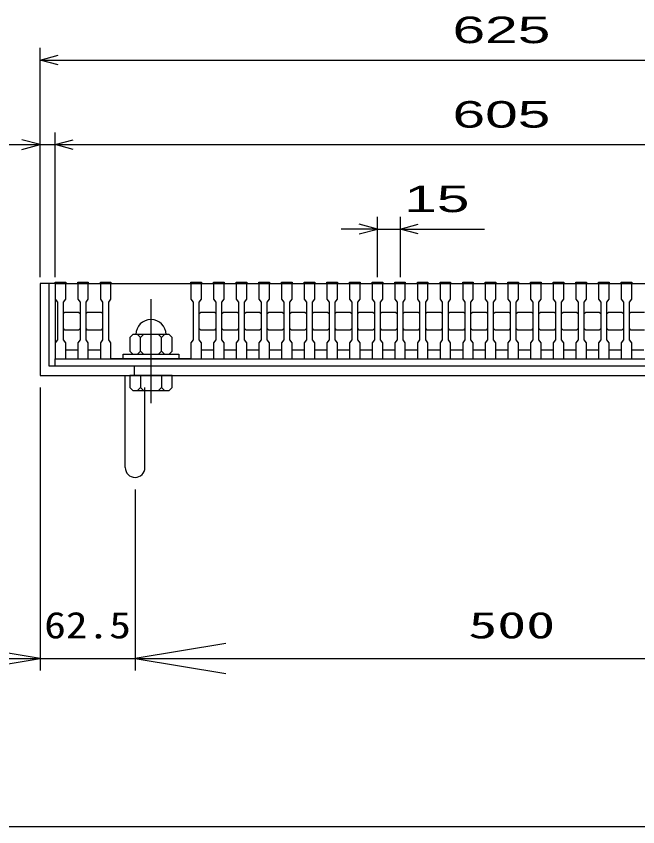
# Model space of a CAD drawing. Units: millimetres, scale not verified. Extents: x 0 to 2841, y 2 to 1871.
# Drawn here: x 447 to 859, y 111 to 648 of the extents above; entities that cross this region are included whole.
import ezdxf
from ezdxf.enums import TextEntityAlignment as Align

# ---------------------------------------------------------------- set-up
doc = ezdxf.new("R2010")
doc.units = ezdxf.units.MM
doc.header["$LTSCALE"] = 8
doc.linetypes.add('CHAIN', pattern=[18.5, 12, -1.5, 3.5, -1.5])
for name, color, linetype, lineweight in [('0_2', 150, 'Continuous', 25), ('16', 3, 'Continuous', 25), ('19', 6, 'Continuous', 25), ('22', 4, 'Continuous', 25)]:
    doc.layers.add(name, color=color, linetype=linetype, lineweight=lineweight)
doc.styles.add('ベクトル', font='')
doc.styles.add('ＭＳ ゴシック', font='')
doc.styles.get('ベクトル').set_extended_font_data('ベクトル')
doc.styles.get('ＭＳ ゴシック').set_extended_font_data('MS Gothic')

# ---------------------------------------------------------------- blocks, each defined once
blk = doc.blocks.new('open_arrow')
at = {"color": 0, "linetype": 'Continuous', "lineweight": -2}
blk.add_lwpolyline([(7.5, 1.25), (0, 0), (7.5, -1.25)], dxfattribs=at)

msp = doc.modelspace()

# ---------------------------------------------------------------- linework, layer by layer
at = {"layer": '0_2', "color": 6}
for p, q in [((519.5, 348.89), (519.5, 410)), ((519.5, 348.89), (519.5, 410)), ((532.5, 348.89), (532.5, 402)), ((532.5, 348.89), (532.5, 400))]:
    msp.add_line(p, q, dxfattribs=at)
at = {"layer": '0_2', "color": 4}
for p, q in [((463, 402), (463, 214.39)), ((526, 334.39), (526, 214.39)), ((526, 334.39), (526, 214.39)), ((423, 222.39), (526, 222.39)), ((526, 222.39), (1025, 222.39))]:
    msp.add_line(p, q, dxfattribs=at)
at = {"layer": '0_2'}
msp.add_line((2840.8, 110.8), (72.8, 110.8), dxfattribs=at)
at = {"layer": '0_2', "color": 6}
msp.add_arc((526, 348.89), 6.5, 180, 0, dxfattribs=at)
msp.add_arc((526, 348.89), 6.5, 180, 0, dxfattribs=at)
at = {"layer": '16'}
for p, q in [((473, 471), (473, 471.7)), ((473, 471.7), (480, 471.7)), ((473, 471), (473, 460.5)), ((480, 471), (473, 471)), ((473, 471), (473, 427)), ((473, 471), (1078, 471)), ((480, 471.7), (480, 471)), ((480, 460.5), (480, 471)), ((488, 471), (488, 471.7)), ((488, 471.7), (495, 471.7)), ((488, 471), (488, 460.5)), ((495, 471), (488, 471)), ((495, 471.7), (495, 471)), ((495, 460.5), (495, 471)), ((503, 471), (503, 471.7)), ((503, 471.7), (510, 471.7)), ((503, 471), (503, 460.5)), ((510, 471), (503, 471)), ((510, 471.7), (510, 471)), ((510, 460.5), (510, 471)), ((510, 471), (563, 471)), ((563, 471), (563, 471.7)), ((563, 471.7), (570, 471.7)), ((563, 471), (563, 460.5)), ((570, 471), (563, 471)), ((570, 471.7), (570, 471)), ((570, 460.5), (570, 471)), ((578, 471), (578, 471.7)), ((578, 471.7), (585, 471.7)), ((578, 471), (578, 460.5)), ((585, 471), (578, 471)), ((585, 471.7), (585, 471)), ((585, 460.5), (585, 471)), ((593, 471), (593, 471.7)), ((593, 471.7), (600, 471.7)), ((593, 471), (593, 460.5)), ((600, 471), (593, 471)), ((600, 471.7), (600, 471)), ((600, 460.5), (600, 471)), ((608, 471), (608, 471.7)), ((608, 471.7), (615, 471.7)), ((608, 471), (608, 460.5)), ((615, 471), (608, 471)), ((615, 471.7), (615, 471)), ((615, 460.5), (615, 471)), ((623, 471), (623, 471.7)), ((623, 471.7), (630, 471.7)), ((623, 471), (623, 460.5)), ((630, 471), (623, 471)), ((630, 471.7), (630, 471)), ((630, 460.5), (630, 471)), ((638, 471), (638, 471.7)), ((638, 471.7), (645, 471.7)), ((638, 471), (638, 460.5)), ((645, 471), (638, 471)), ((645, 471.7), (645, 471)), ((645, 460.5), (645, 471)), ((653, 471), (653, 471.7)), ((653, 471.7), (660, 471.7)), ((653, 471), (653, 460.5)), ((660, 471), (653, 471)), ((660, 471.7), (660, 471)), ((660, 460.5), (660, 471)), ((668, 471), (668, 471.7)), ((668, 471.7), (675, 471.7)), ((668, 471), (668, 460.5)), ((675, 471), (668, 471)), ((675, 471.7), (675, 471)), ((675, 460.5), (675, 471)), ((683, 471), (683, 471.7)), ((683, 471.7), (690, 471.7)), ((683, 471), (683, 460.5)), ((690, 471), (683, 471)), ((690, 471.7), (690, 471)), ((690, 460.5), (690, 471)), ((698, 471), (698, 471.7)), ((698, 471.7), (705, 471.7)), ((698, 471), (698, 460.5)), ((705, 471), (698, 471)), ((705, 471.7), (705, 471)), ((705, 460.5), (705, 471)), ((713, 471), (713, 471.7)), ((713, 471.7), (720, 471.7)), ((713, 471), (713, 460.5)), ((720, 471), (713, 471)), ((720, 471.7), (720, 471)), ((720, 460.5), (720, 471)), ((728, 471), (728, 471.7)), ((728, 471.7), (735, 471.7)), ((728, 471), (728, 460.5)), ((735, 471), (728, 471)), ((735, 471.7), (735, 471)), ((735, 460.5), (735, 471)), ((743, 471), (743, 471.7)), ((743, 471.7), (750, 471.7)), ((743, 471), (743, 460.5)), ((750, 471), (743, 471)), ((750, 471.7), (750, 471)), ((750, 460.5), (750, 471)), ((758, 471), (758, 471.7)), ((758, 471.7), (765, 471.7)), ((758, 471), (758, 460.5)), ((765, 471), (758, 471)), ((765, 471.7), (765, 471)), ((765, 460.5), (765, 471)), ((773, 471), (773, 471.7)), ((773, 471.7), (780, 471.7)), ((773, 471), (773, 460.5)), ((780, 471), (773, 471)), ((780, 471.7), (780, 471)), ((780, 460.5), (780, 471)), ((788, 471), (788, 471.7)), ((788, 471.7), (795, 471.7)), ((788, 471), (788, 460.5)), ((795, 471), (788, 471)), ((795, 471.7), (795, 471)), ((795, 460.5), (795, 471)), ((803, 471), (803, 471.7)), ((803, 471.7), (810, 471.7)), ((803, 471), (803, 460.5)), ((810, 471), (803, 471)), ((810, 471.7), (810, 471)), ((810, 460.5), (810, 471)), ((818, 471), (818, 471.7)), ((818, 471.7), (825, 471.7)), ((818, 471), (818, 460.5)), ((825, 471), (818, 471)), ((825, 471.7), (825, 471)), ((825, 460.5), (825, 471)), ((833, 471), (833, 471.7)), ((833, 471.7), (840, 471.7)), ((833, 471), (833, 460.5)), ((840, 471), (833, 471)), ((840, 471.7), (840, 471)), ((840, 460.5), (840, 471)), ((848, 471), (848, 471.7)), ((848, 471.7), (855, 471.7)), ((848, 471), (848, 460.5)), ((855, 471), (848, 471)), ((855, 471.7), (855, 471)), ((855, 460.5), (855, 471)), ((473, 460.5), (474.5, 458.5)), ((474.5, 458.5), (474.5, 433.5)), ((478.5, 458.5), (480, 460.5)), ((478.5, 433.5), (478.5, 458.5)), ((488, 460.5), (489.5, 458.5)), ((489.5, 458.5), (489.5, 433.5)), ((493.5, 458.5), (495, 460.5)), ((493.5, 433.5), (493.5, 458.5)), ((503, 460.5), (504.5, 458.5)), ((504.5, 458.5), (504.5, 433.5)), ((508.5, 458.5), (510, 460.5)), ((508.5, 433.5), (508.5, 458.5)), ((563, 460.5), (564.5, 458.5)), ((564.5, 458.5), (564.5, 433.5)), ((568.5, 458.5), (570, 460.5)), ((568.5, 433.5), (568.5, 458.5)), ((578, 460.5), (579.5, 458.5)), ((579.5, 458.5), (579.5, 433.5)), ((583.5, 458.5), (585, 460.5)), ((583.5, 433.5), (583.5, 458.5)), ((593, 460.5), (594.5, 458.5)), ((594.5, 458.5), (594.5, 433.5)), ((598.5, 458.5), (600, 460.5)), ((598.5, 433.5), (598.5, 458.5)), ((608, 460.5), (609.5, 458.5)), ((609.5, 458.5), (609.5, 433.5)), ((613.5, 458.5), (615, 460.5)), ((613.5, 433.5), (613.5, 458.5)), ((623, 460.5), (624.5, 458.5)), ((624.5, 458.5), (624.5, 433.5)), ((628.5, 458.5), (630, 460.5)), ((628.5, 433.5), (628.5, 458.5)), ((638, 460.5), (639.5, 458.5)), ((639.5, 458.5), (639.5, 433.5)), ((643.5, 458.5), (645, 460.5)), ((643.5, 433.5), (643.5, 458.5)), ((653, 460.5), (654.5, 458.5)), ((654.5, 458.5), (654.5, 433.5)), ((658.5, 458.5), (660, 460.5)), ((658.5, 433.5), (658.5, 458.5)), ((668, 460.5), (669.5, 458.5)), ((669.5, 458.5), (669.5, 433.5)), ((673.5, 458.5), (675, 460.5)), ((673.5, 433.5), (673.5, 458.5)), ((683, 460.5), (684.5, 458.5)), ((684.5, 458.5), (684.5, 433.5)), ((688.5, 458.5), (690, 460.5)), ((688.5, 433.5), (688.5, 458.5)), ((698, 460.5), (699.5, 458.5)), ((699.5, 458.5), (699.5, 433.5)), ((703.5, 458.5), (705, 460.5)), ((703.5, 433.5), (703.5, 458.5)), ((713, 460.5), (714.5, 458.5)), ((714.5, 458.5), (714.5, 433.5)), ((718.5, 458.5), (720, 460.5)), ((718.5, 433.5), (718.5, 458.5)), ((728, 460.5), (729.5, 458.5)), ((729.5, 458.5), (729.5, 433.5)), ((733.5, 458.5), (735, 460.5)), ((733.5, 433.5), (733.5, 458.5)), ((743, 460.5), (744.5, 458.5)), ((744.5, 458.5), (744.5, 433.5)), ((748.5, 458.5), (750, 460.5)), ((748.5, 433.5), (748.5, 458.5)), ((758, 460.5), (759.5, 458.5)), ((759.5, 458.5), (759.5, 433.5)), ((763.5, 458.5), (765, 460.5)), ((763.5, 433.5), (763.5, 458.5)), ((773, 460.5), (774.5, 458.5)), ((774.5, 458.5), (774.5, 433.5)), ((778.5, 458.5), (780, 460.5)), ((778.5, 433.5), (778.5, 458.5)), ((788, 460.5), (789.5, 458.5)), ((789.5, 458.5), (789.5, 433.5)), ((793.5, 458.5), (795, 460.5)), ((793.5, 433.5), (793.5, 458.5)), ((803, 460.5), (804.5, 458.5)), ((804.5, 458.5), (804.5, 433.5)), ((808.5, 458.5), (810, 460.5)), ((808.5, 433.5), (808.5, 458.5)), ((818, 460.5), (819.5, 458.5)), ((819.5, 458.5), (819.5, 433.5)), ((823.5, 458.5), (825, 460.5)), ((823.5, 433.5), (823.5, 458.5)), ((833, 460.5), (834.5, 458.5)), ((834.5, 458.5), (834.5, 433.5)), ((838.5, 458.5), (840, 460.5)), ((838.5, 433.5), (838.5, 458.5)), ((848, 460.5), (849.5, 458.5)), ((849.5, 458.5), (849.5, 433.5)), ((853.5, 458.5), (855, 460.5)), ((853.5, 433.5), (853.5, 458.5)), ((478.5, 451), (479.5, 452)), ((479.5, 452), (488.5, 452)), ((488.5, 452), (489.5, 451)), ((493.5, 451), (494.5, 452)), ((494.5, 452), (503.5, 452)), ((503.5, 452), (504.5, 451)), ((568.5, 451), (569.5, 452)), ((569.5, 452), (578.5, 452)), ((578.5, 452), (579.5, 451)), ((583.5, 451), (584.5, 452)), ((584.5, 452), (593.5, 452)), ((593.5, 452), (594.5, 451)), ((598.5, 451), (599.5, 452)), ((599.5, 452), (608.5, 452)), ((608.5, 452), (609.5, 451)), ((613.5, 451), (614.5, 452)), ((614.5, 452), (623.5, 452)), ((623.5, 452), (624.5, 451)), ((628.5, 451), (629.5, 452)), ((629.5, 452), (638.5, 452)), ((638.5, 452), (639.5, 451)), ((643.5, 451), (644.5, 452)), ((644.5, 452), (653.5, 452)), ((653.5, 452), (654.5, 451)), ((658.5, 451), (659.5, 452)), ((659.5, 452), (668.5, 452)), ((668.5, 452), (669.5, 451)), ((673.5, 451), (674.5, 452)), ((674.5, 452), (683.5, 452)), ((683.5, 452), (684.5, 451)), ((688.5, 451), (689.5, 452)), ((689.5, 452), (698.5, 452)), ((698.5, 452), (699.5, 451)), ((703.5, 451), (704.5, 452)), ((704.5, 452), (713.5, 452)), ((713.5, 452), (714.5, 451)), ((718.5, 451), (719.5, 452)), ((719.5, 452), (728.5, 452)), ((728.5, 452), (729.5, 451)), ((733.5, 451), (734.5, 452)), ((734.5, 452), (743.5, 452)), ((743.5, 452), (744.5, 451)), ((748.5, 451), (749.5, 452)), ((749.5, 452), (758.5, 452)), ((758.5, 452), (759.5, 451)), ((763.5, 451), (764.5, 452)), ((764.5, 452), (773.5, 452)), ((773.5, 452), (774.5, 451)), ((778.5, 451), (779.5, 452)), ((779.5, 452), (788.5, 452)), ((788.5, 452), (789.5, 451)), ((793.5, 451), (794.5, 452)), ((794.5, 452), (803.5, 452)), ((803.5, 452), (804.5, 451)), ((808.5, 451), (809.5, 452)), ((809.5, 452), (818.5, 452)), ((818.5, 452), (819.5, 451)), ((823.5, 451), (824.5, 452)), ((824.5, 452), (833.5, 452)), ((833.5, 452), (834.5, 451)), ((838.5, 451), (839.5, 452)), ((839.5, 452), (848.5, 452)), ((848.5, 452), (849.5, 451)), ((853.5, 451), (854.5, 452)), ((854.5, 452), (863.5, 452)), ((479.5, 440), (478.5, 441)), ((489.5, 441), (488.5, 440)), ((494.5, 440), (493.5, 441)), ((504.5, 441), (503.5, 440)), ((569.5, 440), (568.5, 441)), ((579.5, 441), (578.5, 440)), ((584.5, 440), (583.5, 441)), ((594.5, 441), (593.5, 440)), ((599.5, 440), (598.5, 441)), ((609.5, 441), (608.5, 440)), ((614.5, 440), (613.5, 441)), ((624.5, 441), (623.5, 440)), ((629.5, 440), (628.5, 441)), ((639.5, 441), (638.5, 440)), ((644.5, 440), (643.5, 441)), ((654.5, 441), (653.5, 440)), ((659.5, 440), (658.5, 441)), ((669.5, 441), (668.5, 440)), ((674.5, 440), (673.5, 441)), ((684.5, 441), (683.5, 440)), ((689.5, 440), (688.5, 441)), ((699.5, 441), (698.5, 440)), ((704.5, 440), (703.5, 441)), ((714.5, 441), (713.5, 440)), ((719.5, 440), (718.5, 441)), ((729.5, 441), (728.5, 440)), ((734.5, 440), (733.5, 441)), ((744.5, 441), (743.5, 440)), ((749.5, 440), (748.5, 441)), ((759.5, 441), (758.5, 440)), ((764.5, 440), (763.5, 441)), ((774.5, 441), (773.5, 440)), ((779.5, 440), (778.5, 441)), ((789.5, 441), (788.5, 440)), ((794.5, 440), (793.5, 441)), ((804.5, 441), (803.5, 440)), ((809.5, 440), (808.5, 441)), ((819.5, 441), (818.5, 440)), ((824.5, 440), (823.5, 441)), ((834.5, 441), (833.5, 440)), ((839.5, 440), (838.5, 441)), ((849.5, 441), (848.5, 440)), ((854.5, 440), (853.5, 441)), ((488.5, 440), (479.5, 440)), ((503.5, 440), (494.5, 440)), ((524.5, 437), (522.5, 435)), ((548.5, 437), (524.5, 437)), ((529.5, 435), (527.5, 437)), ((531.5, 437), (529.5, 435)), ((543.5, 435), (541.5, 437)), ((545.5, 437), (543.5, 435)), ((550.5, 435), (548.5, 437)), ((578.5, 440), (569.5, 440)), ((593.5, 440), (584.5, 440)), ((608.5, 440), (599.5, 440)), ((623.5, 440), (614.5, 440)), ((638.5, 440), (629.5, 440)), ((653.5, 440), (644.5, 440)), ((668.5, 440), (659.5, 440)), ((683.5, 440), (674.5, 440)), ((698.5, 440), (689.5, 440)), ((713.5, 440), (704.5, 440)), ((728.5, 440), (719.5, 440)), ((743.5, 440), (734.5, 440)), ((758.5, 440), (749.5, 440)), ((773.5, 440), (764.5, 440)), ((788.5, 440), (779.5, 440)), ((803.5, 440), (794.5, 440)), ((818.5, 440), (809.5, 440)), ((833.5, 440), (824.5, 440)), ((848.5, 440), (839.5, 440)), ((863.5, 440), (854.5, 440)), ((474.5, 433.5), (473, 431.5)), ((473, 431.5), (473, 421)), ((480, 431.5), (478.5, 433.5)), ((480, 421), (480, 431.5)), ((489.5, 433.5), (488, 431.5)), ((488, 431.5), (488, 421)), ((495, 431.5), (493.5, 433.5)), ((495, 421), (495, 431.5)), ((504.5, 433.5), (503, 431.5)), ((503, 431.5), (503, 421)), ((510, 431.5), (508.5, 433.5)), ((510, 421), (510, 431.5)), ((522.5, 435), (522.5, 426)), ((529.5, 426), (529.5, 435)), ((543.5, 426), (543.5, 435)), ((550.5, 426), (550.5, 435)), ((564.5, 433.5), (563, 431.5)), ((563, 431.5), (563, 421)), ((570, 431.5), (568.5, 433.5)), ((570, 421), (570, 431.5)), ((579.5, 433.5), (578, 431.5)), ((578, 431.5), (578, 421)), ((585, 431.5), (583.5, 433.5)), ((585, 421), (585, 431.5)), ((594.5, 433.5), (593, 431.5)), ((593, 431.5), (593, 421)), ((600, 431.5), (598.5, 433.5)), ((600, 421), (600, 431.5)), ((609.5, 433.5), (608, 431.5)), ((608, 431.5), (608, 421)), ((615, 431.5), (613.5, 433.5)), ((615, 421), (615, 431.5)), ((624.5, 433.5), (623, 431.5)), ((623, 431.5), (623, 421)), ((630, 431.5), (628.5, 433.5)), ((630, 421), (630, 431.5)), ((639.5, 433.5), (638, 431.5)), ((638, 431.5), (638, 421)), ((645, 431.5), (643.5, 433.5)), ((645, 421), (645, 431.5)), ((654.5, 433.5), (653, 431.5)), ((653, 431.5), (653, 421)), ((660, 431.5), (658.5, 433.5)), ((660, 421), (660, 431.5)), ((669.5, 433.5), (668, 431.5)), ((668, 431.5), (668, 421)), ((675, 431.5), (673.5, 433.5)), ((675, 421), (675, 431.5)), ((684.5, 433.5), (683, 431.5)), ((683, 431.5), (683, 421)), ((690, 431.5), (688.5, 433.5)), ((690, 421), (690, 431.5)), ((699.5, 433.5), (698, 431.5)), ((698, 431.5), (698, 421)), ((705, 431.5), (703.5, 433.5)), ((705, 421), (705, 431.5)), ((714.5, 433.5), (713, 431.5)), ((713, 431.5), (713, 421)), ((720, 431.5), (718.5, 433.5)), ((720, 421), (720, 431.5)), ((729.5, 433.5), (728, 431.5)), ((728, 431.5), (728, 421)), ((735, 431.5), (733.5, 433.5)), ((735, 421), (735, 431.5)), ((744.5, 433.5), (743, 431.5)), ((743, 431.5), (743, 421)), ((750, 431.5), (748.5, 433.5)), ((750, 421), (750, 431.5)), ((759.5, 433.5), (758, 431.5)), ((758, 431.5), (758, 421)), ((765, 431.5), (763.5, 433.5)), ((765, 421), (765, 431.5)), ((774.5, 433.5), (773, 431.5)), ((773, 431.5), (773, 421)), ((780, 431.5), (778.5, 433.5)), ((780, 421), (780, 431.5)), ((789.5, 433.5), (788, 431.5)), ((788, 431.5), (788, 421)), ((795, 431.5), (793.5, 433.5)), ((795, 421), (795, 431.5)), ((804.5, 433.5), (803, 431.5)), ((803, 431.5), (803, 421)), ((810, 431.5), (808.5, 433.5)), ((810, 421), (810, 431.5)), ((819.5, 433.5), (818, 431.5)), ((818, 431.5), (818, 421)), ((825, 431.5), (823.5, 433.5)), ((825, 421), (825, 431.5)), ((834.5, 433.5), (833, 431.5)), ((833, 431.5), (833, 421)), ((840, 431.5), (838.5, 433.5)), ((840, 421), (840, 431.5)), ((849.5, 433.5), (848, 431.5)), ((848, 431.5), (848, 421)), ((855, 431.5), (853.5, 433.5)), ((855, 421), (855, 431.5)), ((480, 427), (488, 427)), ((495, 427), (503, 427)), ((522.5, 426), (524.5, 424)), ((527.5, 424), (529.5, 426)), ((529.5, 426), (531.5, 424)), ((541.5, 424), (543.5, 426)), ((543.5, 426), (545.5, 424)), ((548.5, 424), (550.5, 426)), ((570, 427), (578, 427)), ((585, 427), (593, 427)), ((600, 427), (608, 427)), ((615, 427), (623, 427)), ((630, 427), (638, 427)), ((645, 427), (653, 427)), ((660, 427), (668, 427)), ((675, 427), (683, 427)), ((690, 427), (698, 427)), ((705, 427), (713, 427)), ((720, 427), (728, 427)), ((735, 427), (743, 427)), ((750, 427), (758, 427)), ((765, 427), (773, 427)), ((780, 427), (788, 427)), ((795, 427), (803, 427)), ((810, 427), (818, 427)), ((825, 427), (833, 427)), ((840, 427), (848, 427)), ((855, 427), (863, 427)), ((473, 421), (480, 421)), ((473, 421), (1078, 421)), ((473, 416), (473, 421)), ((488, 421), (495, 421)), ((503, 421), (510, 421)), ((563, 421), (510, 421)), ((518, 421), (518, 424)), ((518, 424), (555, 424)), ((555, 421), (518, 421)), ((555, 424), (555, 421)), ((563, 421), (570, 421)), ((578, 421), (585, 421)), ((593, 421), (600, 421)), ((608, 421), (615, 421)), ((623, 421), (630, 421)), ((638, 421), (645, 421)), ((653, 421), (660, 421)), ((668, 421), (675, 421)), ((683, 421), (690, 421)), ((698, 421), (705, 421)), ((713, 421), (720, 421)), ((728, 421), (735, 421)), ((743, 421), (750, 421)), ((758, 421), (765, 421)), ((773, 421), (780, 421)), ((788, 421), (795, 421)), ((803, 421), (810, 421)), ((818, 421), (825, 421)), ((833, 421), (840, 421)), ((848, 421), (855, 421)), ((1078, 416), (473, 416))]:
    msp.add_line(p, q, dxfattribs=at)
at = {"layer": '16', "linetype": 'CHAIN'}
msp.add_line((536.5, 460.6), (536.5, 391.6), dxfattribs=at)
at = {"layer": '16'}
msp.add_arc((536.5, 437), 10, 0, 180, dxfattribs=at)
at = {"layer": '19'}
for p, q in [((473, 471), (463, 471)), ((463, 471), (463, 410)), ((469, 416), (469, 471)), ((1082, 416), (469, 416)), ((525.5, 410), (525.5, 416)), ((463, 410), (1088, 410)), ((519.5, 348.89), (519.5, 410)), ((522.5, 410), (522.5, 402)), ((550.5, 410), (522.5, 410)), ((529.5, 410), (529.5, 402)), ((543.5, 410), (543.5, 402)), ((550.5, 402), (550.5, 410)), ((522.5, 402), (524.5, 400)), ((524.5, 400), (548.5, 400)), ((529.5, 402), (527.5, 400)), ((531.5, 400), (529.5, 402)), ((532.5, 348.89), (532.5, 400)), ((543.5, 402), (541.5, 400)), ((545.5, 400), (543.5, 402)), ((548.5, 400), (550.5, 402))]:
    msp.add_line(p, q, dxfattribs=at)
msp.add_arc((526, 348.89), 6.5, 180, 0, dxfattribs=at)
at = {"layer": '22'}
for p, q in [((463, 475), (463, 627)), ((463, 619), (475, 622.2)), ((475, 615.8), (463, 619)), ((463, 619), (1088, 619)), ((463, 475), (463, 571)), ((473, 475), (473, 571)), ((463, 563), (451, 566.2)), ((473, 563), (485, 566.2)), ((407, 563), (463, 563)), ((451, 559.8), (463, 563)), ((463, 563), (473, 563)), ((485, 559.8), (473, 563)), ((473, 563), (1078, 563)), ((686.5, 475), (686.5, 515)), ((701.5, 515), (701.5, 475)), ((686.5, 507), (662.5, 507)), ((686.5, 507), (674.5, 510.2)), ((674.5, 503.8), (686.5, 507)), ((686.5, 507), (701.5, 507)), ((701.5, 507), (713.5, 510.2)), ((713.5, 503.8), (701.5, 507)), ((701.5, 507), (757.5, 507))]:
    msp.add_line(p, q, dxfattribs=at)

# ---------------------------------------------------------------- block references
at = {"layer": '0_2', "color": 4, "xscale": 8, "yscale": 8, "rotation": 180}
msp.add_blockref('open_arrow', (463, 222.39), dxfattribs=at)
at = {"layer": '0_2', "color": 4, "xscale": 8, "yscale": 8}
msp.add_blockref('open_arrow', (526, 222.39), dxfattribs=at)

# ---------------------------------------------------------------- texts
at = {"layer": '0_2', "color": 4, "style": 'ＭＳ ゴシック'}
for s, width, p in [('62.5', 1.2, (494.5, 230.39)), ('500', 1.6, (775.5, 230.39))]:
    msp.add_text(s, height=17.6, dxfattribs=dict(at, width=width)).set_placement(p, align=Align.BOTTOM_CENTER)
at = {"layer": '22', "color": 2, "style": 'ベクトル', "width": 1.65}
for s, p in [(' 625 ', (725.5, 639)), (' 605 ', (725.5, 583)), (' 15 ', (693.5, 527))]:
    msp.add_text(s, height=17.6, dxfattribs=at).set_placement(p, align=Align.MIDDLE_LEFT)

doc.saveas('drawing.dxf')
